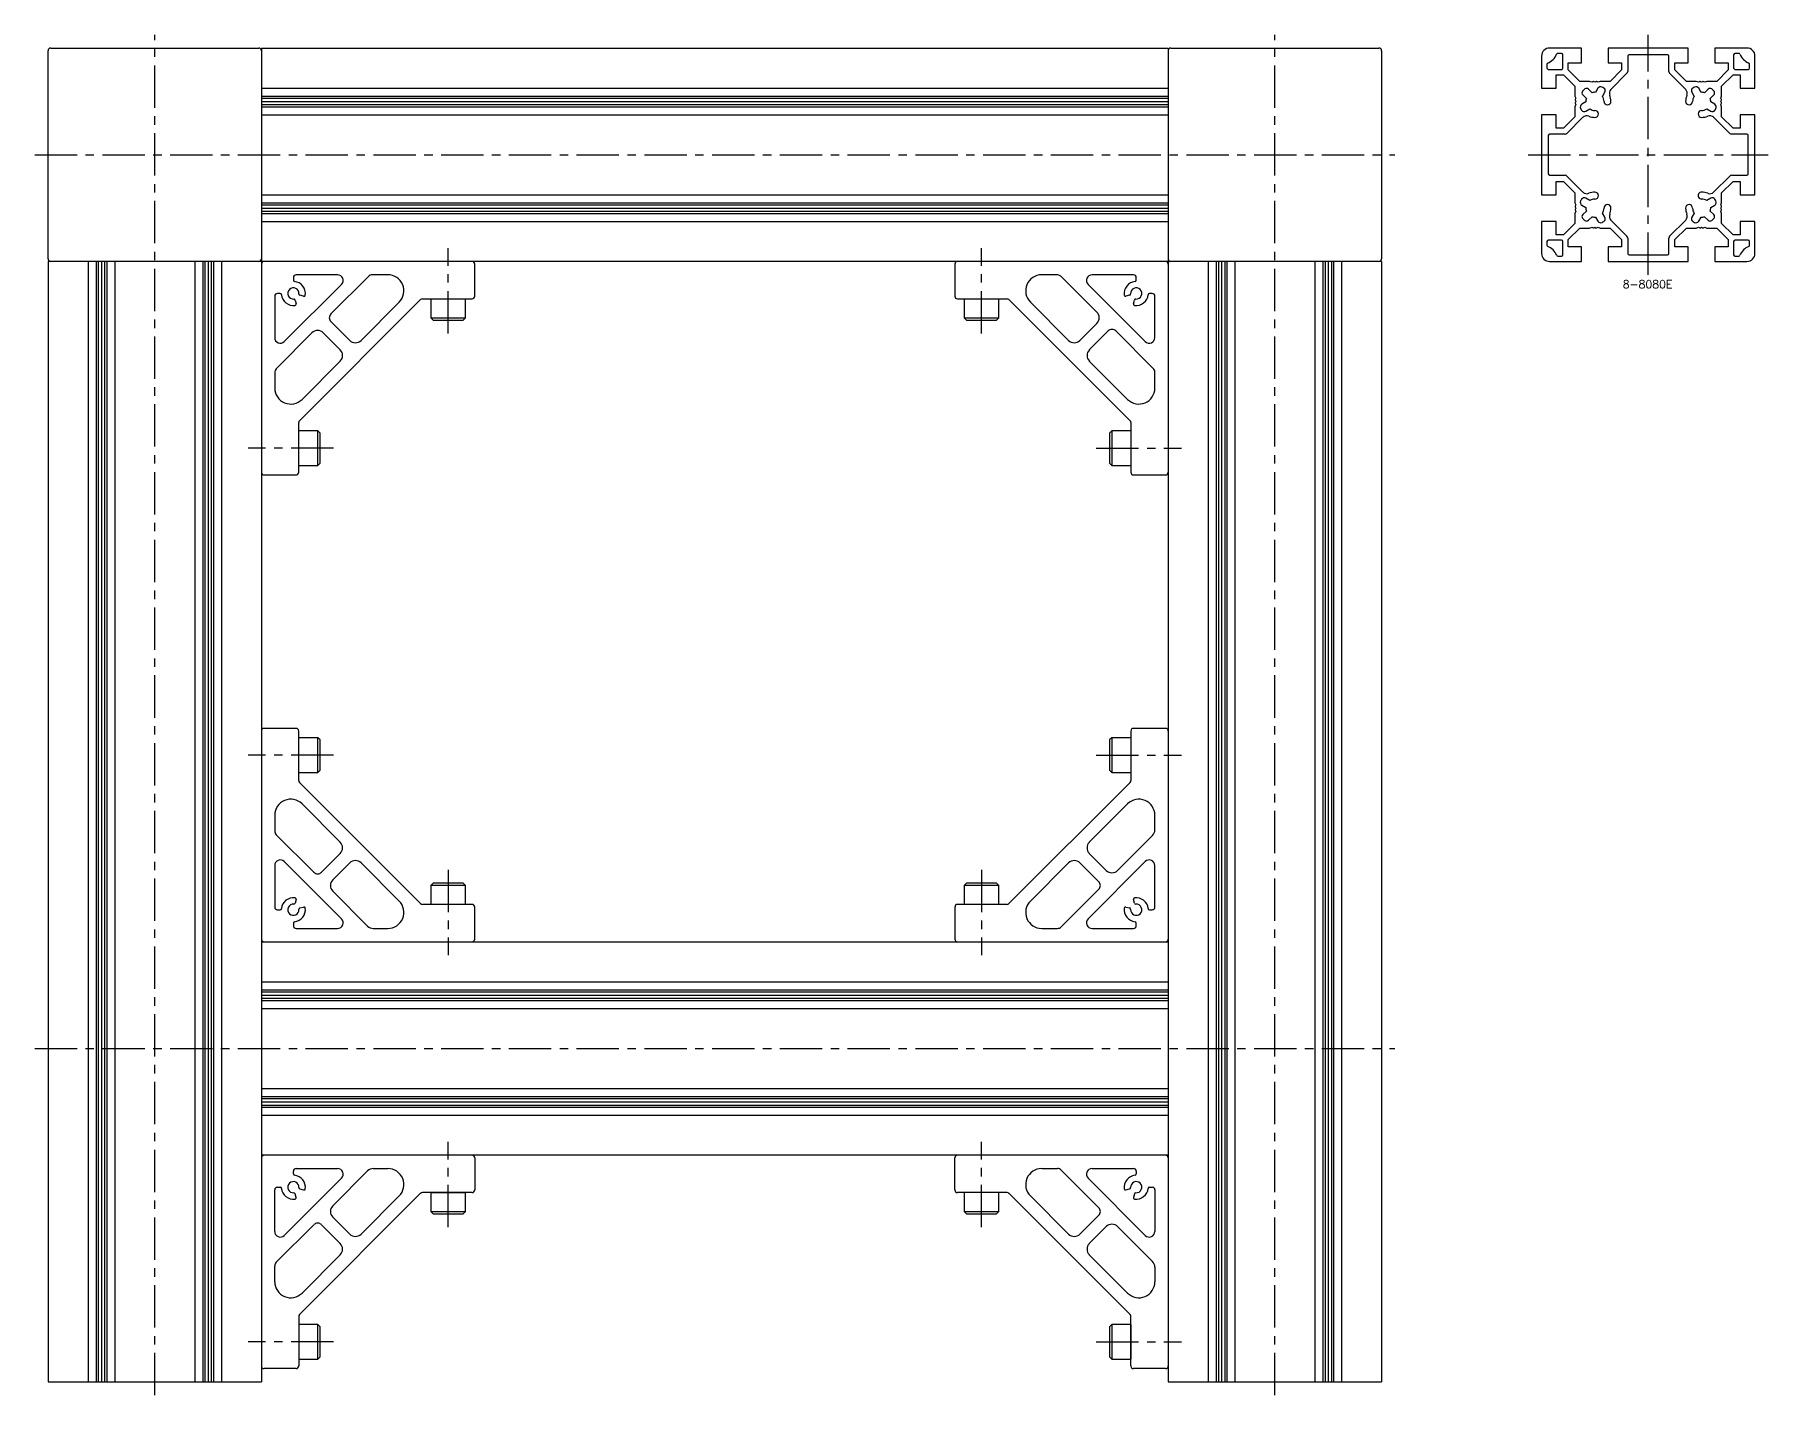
# Model space of a CAD drawing. Extents: x -5 to 1211, y -8 to 1075.
# Drawn here: x 561 to 1211, y 5 to 515 of the extents above; entities that cross this region are included whole.
import ezdxf

# ---------------------------------------------------------------- set-up
doc = ezdxf.new("R2010")
doc.units = 0
doc.header["$LTSCALE"] = 0.5
doc.linetypes.add('CENTER', pattern=[50.8, 31.75, -6.35, 6.35, -6.35])
for name, color, linetype in [('MSM_CENTER', 1, 'CENTER'), ('MSM_CONTINUOUS', 7, 'CONTINUOUS'), ('MSM_PART_NUMBER', 7, 'CONTINUOUS')]:
    doc.layers.add(name, color=color, linetype=linetype)
doc.styles.get("Standard").update_dxf_attribs({"font": 'txt.shx', "height": 3, "bigfont": 'bigfont.shx'})

# ---------------------------------------------------------------- blocks, each defined once
blk = doc.blocks.new('*U10')
at = {"layer": 'MSM_PART_NUMBER'}
blk.add_text('8-8080E', height=3, dxfattribs=at).set_placement((1156.42, 419.97))

msp = doc.modelspace()

# ---------------------------------------------------------------- linework, layer by layer
at = {"layer": 'MSM_CENTER'}
for p, q in [((606, 5), (606, 515)), ((1026, 5), (1026, 515)), ((1166, 425), (1166, 515)), ((561, 470), (1071, 470)), ((1121, 470), (1211, 470)), ((716, 403), (716, 435)), ((916, 403), (916, 435)), ((673, 360), (641, 360)), ((959, 360), (991, 360)), ((673, 245), (641, 245)), ((959, 245), (991, 245)), ((716, 202), (716, 170)), ((916, 202), (916, 170)), ((561, 135), (1071, 135)), ((716, 68), (716, 100)), ((916, 68), (916, 100)), ((673, 25), (641, 25)), ((959, 25), (991, 25))]:
    msp.add_line(p, q, dxfattribs=at)
at = {"layer": 'MSM_CONTINUOUS'}
for p, q in [((566, 431), (566, 509)), ((567, 510), (645, 510)), ((646, 510), (646, 10)), ((646, 510), (986, 510)), ((986, 510), (986, 10)), ((987, 510), (1065, 510)), ((1066, 509), (1066, 431)), ((1126, 507), (1126, 495)), ((1141, 510), (1129, 510)), ((1133.5, 508), (1132.11, 508)), ((1134, 502.5), (1134, 507.5)), ((1141, 504.5), (1141, 510)), ((1181, 510), (1151, 510)), ((1151, 510), (1151, 504.5)), ((1158.3, 507), (1158.3, 501.23)), ((1173.2, 507.5), (1158.8, 507.5)), ((1173.7, 501.23), (1173.7, 507)), ((1181, 504.5), (1181, 510)), ((1203, 510), (1191, 510)), ((1191, 510), (1191, 504.5)), ((1198, 507.5), (1198, 502.5)), ((1199.89, 508), (1198.5, 508)), ((1206, 495), (1206, 507)), ((1128, 503.89), (1128, 502.5)), ((1128.5, 502), (1133.5, 502)), ((1136, 501.77), (1136, 504.5)), ((1136, 504.5), (1141, 504.5)), ((1140.27, 497.5), (1136, 501.77)), ((1151, 504.5), (1156, 504.5)), ((1156, 501.77), (1151.73, 497.5)), ((1158.01, 500.52), (1151.97, 494.49)), ((1156, 504.5), (1156, 501.77)), ((1180.03, 494.49), (1173.99, 500.52)), ((1176, 501.77), (1176, 504.5)), ((1176, 504.5), (1181, 504.5)), ((1180.27, 497.5), (1176, 501.77)), ((1191, 504.5), (1196, 504.5)), ((1196, 501.77), (1191.73, 497.5)), ((1196, 504.5), (1196, 501.77)), ((1198.5, 502), (1203.5, 502)), ((1204, 502.5), (1204, 503.89)), ((646, 495), (986, 495)), ((1126, 495), (1131.5, 495)), ((1131.5, 495), (1131.5, 500)), ((1131.5, 500), (1134.23, 500)), ((1134.23, 500), (1138.5, 495.73)), ((1138.5, 495.73), (1138.5, 492)), ((1144, 497.5), (1140.27, 497.5)), ((1144.9, 493.22), (1143.54, 494.58)), ((1144.8, 497.2), (1144, 497.5)), ((1145.31, 497.39), (1144.8, 497.2)), ((1146, 497.2), (1145.73, 497.35)), ((1146.27, 497.35), (1146, 497.2)), ((1147.1, 494.9), (1146.23, 493.39)), ((1147.2, 497.2), (1146.69, 497.39)), ((1148, 497.5), (1147.2, 497.2)), ((1151.73, 497.5), (1148, 497.5)), ((1184, 497.5), (1180.27, 497.5)), ((1184.8, 497.2), (1184, 497.5)), ((1185.31, 497.39), (1184.8, 497.2)), ((1185.77, 493.39), (1184.9, 494.9)), ((1186, 497.2), (1185.73, 497.35)), ((1186.27, 497.35), (1186, 497.2)), ((1187.2, 497.2), (1186.69, 497.39)), ((1188.46, 494.58), (1187.1, 493.22)), ((1188, 497.5), (1187.2, 497.2)), ((1191.73, 497.5), (1188, 497.5)), ((1193.5, 495.73), (1197.77, 500)), ((1193.5, 492), (1193.5, 495.73)), ((1197.77, 500), (1200.5, 500)), ((1200.5, 500), (1200.5, 495)), ((1200.5, 495), (1206, 495)), ((646, 492), (986, 492)), ((646, 491.2), (986, 491.2)), ((646, 490), (986, 490)), ((646, 488.8), (986, 488.8)), ((646, 488), (986, 488)), ((1138.5, 492), (1138.8, 491.2)), ((1138.8, 488.8), (1138.5, 488)), ((1138.5, 488), (1138.5, 484.27)), ((1138.8, 491.2), (1138.61, 490.69)), ((1138.61, 489.31), (1138.8, 488.8)), ((1138.65, 490.27), (1138.8, 490)), ((1138.8, 490), (1138.65, 489.73)), ((1142.61, 489.77), (1141.1, 488.9)), ((1141.42, 492.46), (1142.78, 491.1)), ((1148.82, 491.89), (1149.69, 493.4)), ((1182.31, 493.4), (1183.18, 491.89)), ((1189.22, 491.1), (1190.58, 492.46)), ((1190.9, 488.9), (1189.39, 489.77)), ((1193.2, 491.2), (1193.5, 492)), ((1193.39, 490.69), (1193.2, 491.2)), ((1193.2, 490), (1193.35, 490.27)), ((1193.35, 489.73), (1193.2, 490)), ((1193.2, 488.8), (1193.39, 489.31)), ((1193.5, 488), (1193.2, 488.8)), ((1193.5, 484.27), (1193.5, 488)), ((646, 485), (986, 485)), ((1131.5, 485), (1126, 485)), ((1126, 485), (1126, 455)), ((1131.5, 480), (1131.5, 485)), ((1138.5, 484.27), (1134.23, 480)), ((1141.51, 484.03), (1135.48, 477.99)), ((1142.6, 486.31), (1144.11, 487.18)), ((1187.89, 487.18), (1189.4, 486.31)), ((1196.52, 477.99), (1190.49, 484.03)), ((1197.77, 480), (1193.5, 484.27)), ((1206, 485), (1200.5, 485)), ((1200.5, 485), (1200.5, 480)), ((1206, 455), (1206, 485)), ((1128.5, 477.2), (1128.5, 462.8)), ((1134.77, 477.7), (1129, 477.7)), ((1134.23, 480), (1131.5, 480)), ((1203, 477.7), (1197.23, 477.7)), ((1200.5, 480), (1197.77, 480)), ((1203.5, 462.8), (1203.5, 477.2)), ((1129, 462.3), (1134.77, 462.3)), ((1135.48, 462.01), (1141.51, 455.97)), ((1190.49, 455.97), (1196.52, 462.01)), ((1197.23, 462.3), (1203, 462.3)), ((646, 455), (986, 455)), ((1126, 455), (1131.5, 455)), ((1131.5, 455), (1131.5, 460)), ((1131.5, 460), (1134.23, 460)), ((1134.23, 460), (1138.5, 455.73)), ((1138.5, 455.73), (1138.5, 452)), ((1193.5, 455.73), (1197.77, 460)), ((1193.5, 452), (1193.5, 455.73)), ((1197.77, 460), (1200.5, 460)), ((1200.5, 460), (1200.5, 455)), ((1200.5, 455), (1206, 455)), ((646, 452), (986, 452)), ((646, 451.2), (986, 451.2)), ((646, 450), (986, 450)), ((646, 448.8), (986, 448.8)), ((1138.5, 452), (1138.8, 451.2)), ((1138.8, 448.8), (1138.5, 448)), ((1138.8, 451.2), (1138.61, 450.69)), ((1138.61, 449.31), (1138.8, 448.8)), ((1138.65, 450.27), (1138.8, 450)), ((1138.8, 450), (1138.65, 449.73)), ((1141.1, 451.1), (1142.61, 450.23)), ((1142.78, 448.9), (1141.42, 447.54)), ((1144.11, 452.82), (1142.6, 453.69)), ((1189.4, 453.69), (1187.89, 452.82)), ((1190.58, 447.54), (1189.22, 448.9)), ((1189.39, 450.23), (1190.9, 451.1)), ((1193.2, 451.2), (1193.5, 452)), ((1193.39, 450.69), (1193.2, 451.2)), ((1193.2, 450), (1193.35, 450.27)), ((1193.35, 449.73), (1193.2, 450)), ((1193.2, 448.8), (1193.39, 449.31)), ((1193.5, 448), (1193.2, 448.8)), ((646, 448), (986, 448)), ((646, 445), (986, 445)), ((1131.5, 445), (1126, 445)), ((1126, 445), (1126, 433)), ((1131.5, 440), (1131.5, 445)), ((1138.5, 444.27), (1134.23, 440)), ((1136, 438.23), (1140.27, 442.5)), ((1138.5, 448), (1138.5, 444.27)), ((1140.27, 442.5), (1144, 442.5)), ((1143.54, 445.42), (1144.9, 446.78)), ((1144, 442.5), (1144.8, 442.8)), ((1144.8, 442.8), (1145.31, 442.61)), ((1145.73, 442.65), (1146, 442.8)), ((1146, 442.8), (1146.27, 442.65)), ((1146.23, 446.61), (1147.1, 445.1)), ((1146.69, 442.61), (1147.2, 442.8)), ((1147.2, 442.8), (1148, 442.5)), ((1148, 442.5), (1151.73, 442.5)), ((1149.69, 446.6), (1148.82, 448.11)), ((1151.73, 442.5), (1156, 438.23)), ((1151.97, 445.51), (1158.01, 439.48)), ((1173.99, 439.48), (1180.03, 445.51)), ((1176, 438.23), (1180.27, 442.5)), ((1180.27, 442.5), (1184, 442.5)), ((1183.18, 448.11), (1182.31, 446.6)), ((1184, 442.5), (1184.8, 442.8)), ((1184.8, 442.8), (1185.31, 442.61)), ((1184.9, 445.1), (1185.77, 446.61)), ((1185.73, 442.65), (1186, 442.8)), ((1186, 442.8), (1186.27, 442.65)), ((1186.69, 442.61), (1187.2, 442.8)), ((1187.1, 446.78), (1188.46, 445.42)), ((1187.2, 442.8), (1188, 442.5)), ((1188, 442.5), (1191.73, 442.5)), ((1191.73, 442.5), (1196, 438.23)), ((1193.5, 444.27), (1193.5, 448)), ((1197.77, 440), (1193.5, 444.27)), ((1206, 445), (1200.5, 445)), ((1200.5, 445), (1200.5, 440)), ((1206, 433), (1206, 445)), ((1128, 437.5), (1128, 436.11)), ((1133.5, 438), (1128.5, 438)), ((1134.23, 440), (1131.5, 440)), ((1134, 432.5), (1134, 437.5)), ((1136, 435.5), (1136, 438.23)), ((1141, 435.5), (1136, 435.5)), ((1141, 430), (1141, 435.5)), ((1156, 435.5), (1151, 435.5)), ((1151, 435.5), (1151, 430)), ((1156, 438.23), (1156, 435.5)), ((1158.3, 438.77), (1158.3, 433)), ((1173.7, 433), (1173.7, 438.77)), ((1176, 435.5), (1176, 438.23)), ((1181, 435.5), (1176, 435.5)), ((1181, 430), (1181, 435.5)), ((1196, 435.5), (1191, 435.5)), ((1191, 435.5), (1191, 430)), ((1196, 438.23), (1196, 435.5)), ((1200.5, 440), (1197.77, 440)), ((1198, 437.5), (1198, 432.5)), ((1203.5, 438), (1198.5, 438)), ((1204, 436.11), (1204, 437.5)), ((1066, 430), (566, 430)), ((566, 430), (566, 10)), ((581, 430), (581, 10)), ((584, 430), (584, 10)), ((584.8, 430), (584.8, 10)), ((586, 430), (586, 10)), ((587.2, 430), (587.2, 10)), ((588, 430), (588, 10)), ((591, 430), (591, 10)), ((621, 430), (621, 10)), ((624, 430), (624, 10)), ((624.8, 430), (624.8, 10)), ((626, 430), (626, 10)), ((627.2, 430), (627.2, 10)), ((628, 430), (628, 10)), ((631, 430), (631, 10)), ((726, 417), (726, 429)), ((906, 429), (906, 417)), ((1001, 430), (1001, 10)), ((1004, 430), (1004, 10)), ((1004.8, 430), (1004.8, 10)), ((1006, 430), (1006, 10)), ((1007.2, 430), (1007.2, 10)), ((1008, 430), (1008, 10)), ((1011, 430), (1011, 10)), ((1041, 430), (1041, 10)), ((1044, 430), (1044, 10)), ((1044.8, 430), (1044.8, 10)), ((1046, 430), (1046, 10)), ((1047.2, 430), (1047.2, 10)), ((1048, 430), (1048, 10)), ((1051, 430), (1051, 10)), ((1066, 430), (1066, 10)), ((1129, 430), (1141, 430)), ((1132.11, 432), (1133.5, 432)), ((1151, 430), (1181, 430)), ((1158.8, 432.5), (1173.2, 432.5)), ((1191, 430), (1203, 430)), ((1198.5, 432), (1199.89, 432)), ((658, 424), (658, 422.97)), ((674.57, 425), (659, 425)), ((686.13, 424.41), (672.04, 410.32)), ((693.44, 425), (687.54, 425)), ((944.04, 425), (938.56, 425)), ((959.25, 411.03), (946.16, 424.12)), ((973, 425), (957.43, 425)), ((974, 422.97), (974, 424)), ((651, 417), (651, 401.43)), ((653.03, 418), (652, 418)), ((654.58, 399.94), (676.06, 421.42)), ((661.83, 416.97), (660.46, 417.34)), ((706.41, 416), (725, 416)), ((709.5, 416), (709.5, 408.87)), ((722.5, 408.87), (722.5, 416)), ((907, 416), (925.59, 416)), ((909.5, 416), (922.5, 416)), ((909.5, 416), (909.5, 408.87)), ((922.5, 408.87), (922.5, 416)), ((955.94, 421.42), (977.42, 399.94)), ((971.54, 417.34), (970.17, 416.97)), ((980, 418), (978.97, 418)), ((981, 401.43), (981, 417)), ((658.66, 415.54), (659.03, 414.17)), ((660.29, 370.29), (705.71, 415.71)), ((683.35, 400.42), (697.69, 414.76)), ((926.29, 415.71), (971.71, 370.29)), ((934.31, 414.76), (948.65, 400.42)), ((972.97, 414.17), (973.34, 415.54)), ((664.97, 403.25), (651.88, 390.16)), ((675.58, 396.89), (669.21, 403.25)), ((672.04, 407.5), (679.11, 400.42)), ((709.5, 408.87), (710.37, 408)), ((709.5, 408.87), (722.5, 408.87)), ((710.37, 408), (721.63, 408)), ((721.63, 408), (722.5, 408.87)), ((909.5, 408.87), (922.5, 408.87)), ((909.5, 408.87), (910.37, 408)), ((910.37, 408), (921.63, 408)), ((921.63, 408), (922.5, 408.87)), ((952.89, 400.42), (959.25, 406.79)), ((963.5, 403.96), (956.42, 396.89)), ((980.41, 389.87), (966.32, 403.96)), ((661.24, 378.31), (675.58, 392.65)), ((956.42, 392.65), (970.76, 378.31)), ((651, 388.04), (651, 382.56)), ((981, 382.56), (981, 388.46)), ((660, 351), (660, 369.59)), ((660, 353.5), (660, 366.5)), ((667.13, 366.5), (660, 366.5)), ((667.13, 353.5), (667.13, 366.5)), ((668, 365.63), (667.13, 366.5)), ((668, 354.37), (668, 365.63)), ((964.87, 366.5), (964, 365.63)), ((964, 365.63), (964, 354.37)), ((964.87, 366.5), (964.87, 353.5)), ((972, 366.5), (964.87, 366.5)), ((972, 369.59), (972, 351)), ((660, 353.5), (667.13, 353.5)), ((667.13, 353.5), (668, 354.37)), ((964, 354.37), (964.87, 353.5)), ((964.87, 353.5), (972, 353.5)), ((647, 350), (659, 350)), ((973, 350), (985, 350)), ((659, 255), (647, 255)), ((660, 235.41), (660, 254)), ((972, 254), (972, 235.41)), ((985, 255), (973, 255)), ((667.13, 251.5), (660, 251.5)), ((668, 250.63), (667.13, 251.5)), ((667.13, 238.5), (667.13, 251.5)), ((668, 239.37), (668, 250.63)), ((964.87, 251.5), (964, 250.63)), ((964, 250.63), (964, 239.37)), ((972, 251.5), (964.87, 251.5)), ((964.87, 251.5), (964.87, 238.5)), ((972, 251.5), (972, 238.5)), ((660, 238.5), (667.13, 238.5)), ((705.71, 189.29), (660.29, 234.71)), ((667.13, 238.5), (668, 239.37)), ((971.71, 234.71), (926.29, 189.29)), ((964, 239.37), (964.87, 238.5)), ((964.87, 238.5), (972, 238.5)), ((651, 222.44), (651, 216.54)), ((675.58, 212.35), (661.24, 226.69)), ((970.76, 226.69), (956.42, 212.35)), ((981, 216.96), (981, 222.44)), ((651.59, 215.13), (665.68, 201.04)), ((967.03, 201.75), (980.12, 214.84)), ((668.5, 201.04), (675.58, 208.11)), ((956.42, 208.11), (962.79, 201.75)), ((651, 203.57), (651, 188)), ((676.06, 183.58), (654.58, 205.06)), ((679.11, 204.58), (672.75, 198.21)), ((697.69, 190.24), (683.35, 204.58)), ((948.65, 204.58), (934.31, 190.24)), ((959.96, 197.5), (952.89, 204.58)), ((977.42, 205.06), (955.94, 183.58)), ((981, 188), (981, 203.57)), ((710.37, 197), (709.5, 196.13)), ((709.5, 196.13), (709.5, 189)), ((722.5, 196.13), (709.5, 196.13)), ((721.63, 197), (710.37, 197)), ((722.5, 196.13), (721.63, 197)), ((722.5, 189), (722.5, 196.13)), ((910.37, 197), (909.5, 196.13)), ((922.5, 196.13), (909.5, 196.13)), ((909.5, 196.13), (909.5, 189)), ((921.63, 197), (910.37, 197)), ((922.5, 196.13), (921.63, 197)), ((922.5, 189), (922.5, 196.13)), ((659.03, 190.83), (658.66, 189.46)), ((672.75, 193.97), (685.84, 180.88)), ((725, 189), (706.41, 189)), ((722.5, 189), (709.5, 189)), ((925.59, 189), (907, 189)), ((945.87, 180.59), (959.96, 194.68)), ((973.34, 189.46), (972.97, 190.83)), ((652, 187), (653.03, 187)), ((658, 182.03), (658, 181)), ((660.46, 187.66), (661.83, 188.03)), ((726, 176), (726, 188)), ((906, 188), (906, 176)), ((970.17, 188.03), (971.54, 187.66)), ((974, 181), (974, 182.03)), ((978.97, 187), (980, 187)), ((659, 180), (674.57, 180)), ((687.96, 180), (693.44, 180)), ((938.56, 180), (944.46, 180)), ((957.43, 180), (973, 180)), ((646, 175), (986, 175)), ((646, 160), (986, 160)), ((646, 157), (986, 157)), ((646, 156.2), (986, 156.2)), ((646, 155), (986, 155)), ((646, 153.8), (986, 153.8)), ((646, 153), (986, 153)), ((646, 150), (986, 150)), ((646, 120), (986, 120)), ((646, 117), (986, 117)), ((646, 116.2), (986, 116.2)), ((646, 115), (986, 115)), ((646, 113.8), (986, 113.8)), ((646, 113), (986, 113)), ((646, 110), (986, 110)), ((986, 95), (646, 95)), ((726, 94), (726, 82)), ((906, 82), (906, 94)), ((676.06, 86.42), (654.58, 64.94)), ((658, 87.97), (658, 89)), ((659, 90), (674.57, 90)), ((672.75, 76.03), (685.84, 89.12)), ((687.96, 90), (693.44, 90)), ((938.56, 90), (944.46, 90)), ((945.87, 89.41), (959.96, 75.32)), ((977.42, 64.94), (955.94, 86.42)), ((957.43, 90), (973, 90)), ((974, 89), (974, 87.97)), ((651, 66.43), (651, 82)), ((652, 83), (653.03, 83)), ((659.03, 79.17), (658.66, 80.54)), ((705.71, 80.71), (660.29, 35.29)), ((660.46, 82.34), (661.83, 81.97)), ((697.69, 79.76), (683.35, 65.42)), ((725, 81), (706.41, 81)), ((709.5, 81), (709.5, 73.87)), ((709.5, 81), (722.5, 81)), ((722.5, 73.87), (722.5, 81)), ((925.59, 81), (907, 81)), ((909.5, 81), (909.5, 73.87)), ((922.5, 73.87), (922.5, 81)), ((971.71, 35.29), (926.29, 80.71)), ((948.65, 65.42), (934.31, 79.76)), ((970.17, 81.97), (971.54, 82.34)), ((973.34, 80.54), (972.97, 79.17)), ((978.97, 83), (980, 83)), ((981, 82), (981, 66.43)), ((679.11, 65.42), (672.75, 71.79)), ((709.5, 73.87), (710.37, 73)), ((709.5, 73.87), (722.5, 73.87)), ((710.37, 73), (721.63, 73)), ((721.63, 73), (722.5, 73.87)), ((909.5, 73.87), (910.37, 73)), ((909.5, 73.87), (922.5, 73.87)), ((910.37, 73), (921.63, 73)), ((921.63, 73), (922.5, 73.87)), ((959.96, 72.5), (952.89, 65.42)), ((651.59, 54.87), (665.68, 68.96)), ((668.5, 68.96), (675.58, 61.89)), ((956.42, 61.89), (962.79, 68.25)), ((967.03, 68.25), (980.12, 55.16)), ((651, 47.56), (651, 53.46)), ((675.58, 57.65), (661.24, 43.31)), ((970.76, 43.31), (956.42, 57.65)), ((981, 53.04), (981, 47.56)), ((660, 34.59), (660, 16)), ((972, 16), (972, 34.59)), ((667.13, 31.5), (660, 31.5)), ((668, 30.63), (667.13, 31.5)), ((667.13, 18.5), (667.13, 31.5)), ((668, 19.37), (668, 30.63)), ((964.87, 31.5), (964, 30.63)), ((964, 30.63), (964, 19.37)), ((972, 31.5), (964.87, 31.5)), ((964.87, 31.5), (964.87, 18.5)), ((972, 31.5), (972, 18.5)), ((659, 15), (647, 15)), ((660, 18.5), (667.13, 18.5)), ((667.13, 18.5), (668, 19.37)), ((964, 19.37), (964.87, 18.5)), ((964.87, 18.5), (972, 18.5)), ((985, 15), (973, 15)), ((566, 10), (646, 10)), ((986, 10), (1066, 10))]:
    msp.add_line(p, q, dxfattribs=at)
for centre, radius, start, end in [((567, 509), 1, 90, 180), ((645, 509), 1, 0, 90), ((987, 509), 1, 90, 180), ((1065, 509), 1, 0, 90), ((1129, 507), 3, 90, 180), ((1126, 510), 6.1, 292.25862, 337.74138), ((1132.11, 507.5), 0.5, 90, 157.74138), ((1133.5, 507.5), 0.5, 0, 90), ((1158.8, 507), 0.5, 90, 180), ((1173.2, 507), 0.5, 0, 90), ((1198.5, 507.5), 0.5, 90, 180), ((1199.89, 507.5), 0.5, 22.25862, 90), ((1206, 510), 6.1, 202.25862, 247.74138), ((1203, 507), 3, 0, 90), ((1128.5, 503.89), 0.5, 112.25862, 180), ((1128.5, 502.5), 0.5, 180, 270), ((1133.5, 502.5), 0.5, 270, 0), ((1157.3, 501.23), 1, 315, 0), ((1174.7, 501.23), 1, 180, 225), ((1198.5, 502.5), 0.5, 180, 270), ((1203.5, 502.5), 0.5, 270, 0), ((1203.5, 503.89), 0.5, 0, 67.74138), ((1146, 490), 6, 129.26083, 140.73917), ((1142.84, 493.87), 1, 45, 129.26083), ((1145.48, 496.92), 0.5, 60, 110.5), ((1146.52, 496.92), 0.5, 69.5, 120), ((1148.14, 494.3), 1.2, 63.58332, 150), ((1146, 490), 6, 56.41668, 63.58332), ((1148.66, 494), 1.2, 330, 56.41668), ((1153.39, 493.07), 2, 135, 202.58656), ((1178.61, 493.07), 2, 337.41344, 45), ((1183.34, 494), 1.2, 123.58332, 210), ((1186, 490), 6, 116.41668, 123.58332), ((1183.86, 494.3), 1.2, 30, 116.41668), ((1185.48, 496.92), 0.5, 60, 110.5), ((1186.52, 496.92), 0.5, 69.5, 120), ((1189.16, 493.87), 1, 50.73917, 135), ((1186, 490), 6, 39.26083, 50.73917), ((1139.08, 490.52), 0.5, 159.5, 210), ((1139.08, 489.48), 0.5, 150, 200.5), ((1141.7, 487.86), 1.2, 120, 206.41668), ((1142.13, 493.16), 1, 140.73917, 225), ((1146, 490), 3.4, 161.17897, 183.82103), ((1146, 490), 3.4, 86.17897, 108.82103), ((1146, 490), 3.4, 0.0001, 33.82103), ((1150.7, 490), 1.3, 180, 0), ((1146, 490), 6, 0, 22.58656), ((1186, 490), 6, 157.41344, 180), ((1181.3, 490), 1.3, 180, 0), ((1186, 490), 3.4, 146.17897, 180), ((1186, 490), 3.4, 71.17897, 93.82103), ((1186, 490), 3.4, 356.17897, 18.82103), ((1189.87, 493.16), 1, 315, 39.26083), ((1190.3, 487.86), 1.2, 333.58332, 60), ((1192.92, 490.52), 0.5, 330, 20.5), ((1192.92, 489.48), 0.5, 339.5, 30), ((1146, 490), 6, 206.41668, 213.58332), ((1142, 487.34), 1.2, 213.58332, 300), ((1142.93, 482.61), 2, 67.41344, 135), ((1146, 490), 6, 247.41344, 270), ((1146, 490), 3.4, 236.17897, 270), ((1146, 485.3), 1.3, 270, 90), ((1186, 485.3), 1.3, 90, 270), ((1186, 490), 3.4, 270, 303.82103), ((1186, 490), 6, 270, 292.58656), ((1189.07, 482.61), 2, 45, 112.58656), ((1190, 487.34), 1.2, 240, 326.41668), ((1186, 490), 6, 326.41668, 333.58332), ((1129, 477.2), 0.5, 90, 180), ((1134.77, 478.7), 1, 270, 315), ((1197.23, 478.7), 1, 225, 270), ((1203, 477.2), 0.5, 0, 90), ((1129, 462.8), 0.5, 180, 270), ((1134.77, 461.3), 1, 45, 90), ((1197.23, 461.3), 1, 90, 135), ((1203, 462.8), 0.5, 270, 0), ((1142.93, 457.39), 2, 225, 292.58656), ((1146, 450), 6, 90, 112.58656), ((1146, 454.7), 1.3, 270.00001, 90), ((1186, 454.7), 1.3, 89.99999, 270), ((1186, 450), 6, 67.41344, 90), ((1189.07, 457.39), 2, 247.41344, 315), ((1139.08, 450.52), 0.5, 159.5, 210), ((1139.08, 449.48), 0.5, 150, 200.5), ((1141.7, 452.14), 1.2, 153.58332, 240), ((1146, 450), 6, 146.41668, 153.58332), ((1142, 452.66), 1.2, 60, 146.41668), ((1146, 450), 3.4, 176.17897, 198.82103), ((1146, 450), 3.4, 90, 123.82103), ((1146, 450), 3.4, 326.17897, 0), ((1150.7, 450), 1.3, 0.00009, 180), ((1146, 450), 6, 337.41344, 0.00002), ((1181.3, 450), 1.3, 0, 180), ((1186, 450), 6, 180, 202.58656), ((1186, 450), 3.4, 180, 213.82103), ((1186, 450), 3.4, 56.17897, 90), ((1186, 450), 3.4, 341.17897, 3.82103), ((1190, 452.66), 1.2, 33.58332, 120), ((1190.3, 452.14), 1.2, 300, 26.41668), ((1186, 450), 6, 26.41668, 33.58332), ((1192.92, 450.52), 0.5, 330, 20.5), ((1192.92, 449.48), 0.5, 339.5, 30), ((1142.13, 446.84), 1, 135, 219.26083), ((1146, 450), 6, 219.26083, 230.73917), ((1142.84, 446.13), 1, 230.73917, 315), ((1146, 450), 3.4, 251.17897, 273.82103), ((1145.48, 443.08), 0.5, 249.5, 300), ((1146.52, 443.08), 0.5, 240, 290.5), ((1148.14, 445.7), 1.2, 210, 296.41668), ((1146, 450), 6, 296.41668, 303.58332), ((1148.66, 446), 1.2, 303.58332, 30), ((1153.39, 446.93), 2, 157.41344, 225), ((1178.61, 446.93), 2, 315, 22.58656), ((1183.34, 446), 1.2, 150, 236.41668), ((1186, 450), 6, 236.41668, 243.58332), ((1183.86, 445.7), 1.2, 243.58332, 330), ((1185.48, 443.08), 0.5, 249.5, 300), ((1186, 450), 3.4, 266.17897, 288.82103), ((1186.52, 443.08), 0.5, 240, 290.5), ((1189.16, 446.13), 1, 225, 309.26083), ((1186, 450), 6, 309.26083, 320.73917), ((1189.87, 446.84), 1, 320.73917, 45), ((1128.5, 437.5), 0.5, 90, 180), ((1128.5, 436.11), 0.5, 180, 247.74138), ((1126, 430), 6.1, 22.25862, 67.74138), ((1133.5, 437.5), 0.5, 0, 90), ((1157.3, 438.77), 1, 0, 45), ((1174.7, 438.77), 1, 135, 180), ((1198.5, 437.5), 0.5, 90, 180), ((1206, 430), 6.1, 112.25862, 157.74138), ((1203.5, 437.5), 0.5, 0, 90), ((1203.5, 436.11), 0.5, 292.25862, 0), ((567, 431), 1, 180, 270), ((645, 431), 1, 270, 0), ((647, 429), 1, 90, 180), ((725, 429), 1, 0, 90), ((907, 429), 1, 90, 180), ((985, 429), 1, 0, 90), ((987, 431), 1, 180, 270), ((1065, 431), 1, 270, 0), ((1129, 433), 3, 180, 270), ((1132.11, 432.5), 0.5, 202.25862, 270), ((1133.5, 432.5), 0.5, 270, 0), ((1158.8, 433), 0.5, 180, 270), ((1173.2, 433), 0.5, 270, 0), ((1198.5, 432.5), 0.5, 180, 270), ((1199.89, 432.5), 0.5, 270, 337.74138), ((1203, 433), 3, 270, 0), ((659, 424), 1, 90, 180), ((658.5, 422.97), 0.5, 179.9984, 264.26347), ((674.57, 422.9), 2.1, 314.99999, 90), ((687.54, 423), 2, 90.00109, 135.00077), ((693.44, 419), 6, 315.00002, 90.00008), ((938.56, 419), 6, 90.00008, 225), ((944.04, 422), 3, 45.00016, 90.00022), ((957.43, 422.9), 2.1, 90, 224.99999), ((973, 424), 1, 0, 90), ((973.5, 422.97), 0.5, 275.73957, 359.99873), ((652, 417), 1, 90, 180), ((653.03, 417.5), 0.5, 5.73957, 89.99873), ((658, 418), 4.5, 185.73914, 277.81993), ((658, 418), 2.1, 356.08786, 273.91336), ((658, 418), 4.5, 352.18075, 84.26027), ((660.59, 417.82), 0.5, 176.08786, 255.00009), ((661.96, 417.46), 0.5, 255.00138, 352.17889), ((706.41, 415), 1, 89.99859, 134.99894), ((725, 417), 1, 269.99788, 0), ((907, 417), 1, 180, 270), ((925.59, 415), 1, 45.00048, 90.00077), ((974, 418), 4.5, 95.73914, 187.81993), ((970.04, 417.46), 0.5, 187.82248, 284.99975), ((971.41, 417.82), 0.5, 284.99992, 3.91337), ((974, 418), 2.1, 266.08786, 183.91336), ((974, 418), 4.5, 262.18075, 354.26027), ((978.97, 417.5), 0.5, 89.9984, 174.26347), ((980, 417), 1, 0, 90), ((658.18, 415.41), 0.5, 14.99992, 93.91337), ((658.54, 414.04), 0.5, 277.82248, 14.99975), ((673.45, 408.91), 2, 134.99917, 225.00115), ((957.13, 408.91), 3, 315.0001, 45.00012), ((973.46, 414.04), 0.5, 165.00138, 262.17889), ((973.82, 415.41), 0.5, 86.08786, 165.00009), ((667.09, 401.13), 3, 45.0001, 135.00012), ((964.91, 402.55), 2, 44.99917, 135.00115), ((653.1, 401.43), 2.1, 180, 314.99999), ((673.45, 394.77), 3, 315.0005, 44.9993), ((681.23, 402.55), 3, 225.00009, 315.00018), ((950.77, 402.55), 3, 225.0005, 314.9993), ((958.55, 394.77), 3, 135.00009, 225.00018), ((978.9, 401.43), 2.1, 224.99999, 0), ((654, 388.04), 3, 135.00016, 180.00022), ((979, 388.46), 2, 0.00109, 45.00077), ((657, 382.56), 6, 180.00008, 315), ((975, 382.56), 6, 225.00002, 0.00008), ((661, 369.59), 1, 135.00048, 180.00077), ((971, 369.59), 1, 359.99859, 44.99894), ((973, 351), 1, 179.99788, 270), ((985, 351), 1, 270, 0), ((647, 351), 1, 180, 270), ((659, 351), 1, 270, 0), ((647, 254), 1, 90, 180), ((659, 254), 1, 359.99788, 90), ((973, 254), 1, 90, 180), ((985, 254), 1, 0, 90), ((661, 235.41), 1, 179.99859, 224.99894), ((971, 235.41), 1, 315.00048, 0.00077), ((657, 222.44), 6, 45.00002, 180.00008), ((975, 222.44), 6, 0.00008, 135), ((653, 216.54), 2, 180.00109, 225.00077), ((978, 216.96), 3, 315.00016, 0.00022), ((673.45, 210.23), 3, 315.00009, 45.00018), ((958.55, 210.23), 3, 135.0005, 224.9993), ((653.1, 203.57), 2.1, 44.99999, 180), ((681.23, 202.45), 3, 45.0005, 134.9993), ((950.77, 202.45), 3, 45.00009, 135.00018), ((964.91, 203.87), 3, 225.0001, 315.00012), ((978.9, 203.57), 2.1, 0, 134.99999), ((667.09, 202.45), 2, 224.99917, 315.00115), ((674.87, 196.09), 3, 135.0001, 225.00012), ((958.55, 196.09), 2, 314.99917, 45.00115), ((658, 187), 4.5, 82.18075, 174.26027), ((658, 187), 2.1, 86.08786, 3.91336), ((658.18, 189.59), 0.5, 266.08786, 345.00009), ((658.54, 190.96), 0.5, 345.00138, 82.17889), ((693.44, 186), 6, 270.00008, 45), ((706.41, 190), 1, 225.00048, 270.00077), ((725, 188), 1, 0, 90), ((907, 188), 1, 89.99788, 180), ((925.59, 190), 1, 269.99859, 314.99894), ((938.56, 186), 6, 135.00002, 270.00008), ((974, 187), 2.1, 176.08786, 93.91336), ((973.46, 190.96), 0.5, 97.82248, 194.99975), ((973.82, 189.59), 0.5, 194.99992, 273.91337), ((974, 187), 4.5, 5.73914, 97.81993), ((652, 188), 1, 180, 270), ((653.03, 187.5), 0.5, 269.9984, 354.26347), ((658.5, 182.03), 0.5, 95.73957, 179.99873), ((658, 187), 4.5, 275.73914, 7.81993), ((660.59, 187.18), 0.5, 104.99992, 183.91337), ((661.96, 187.54), 0.5, 7.82248, 104.99975), ((674.57, 182.1), 2.1, 270, 44.99999), ((957.43, 182.1), 2.1, 134.99999, 270), ((974, 187), 4.5, 172.18075, 264.26027), ((970.04, 187.54), 0.5, 75.00138, 172.17889), ((971.41, 187.18), 0.5, 356.08786, 75.00009), ((973.5, 182.03), 0.5, 359.9984, 84.26347), ((978.97, 187.5), 0.5, 185.73957, 269.99873), ((980, 188), 1, 270, 0), ((647, 176), 1, 180, 270), ((659, 181), 1, 180, 270), ((687.96, 183), 3, 225.00016, 270.00022), ((725, 176), 1, 270, 0), ((907, 176), 1, 180, 270), ((944.46, 182), 2, 270.00109, 315.00077), ((973, 181), 1, 270, 0), ((985, 176), 1, 270, 0), ((647, 94), 1, 90, 180), ((725, 94), 1, 0, 90), ((907, 94), 1, 90, 180), ((985, 94), 1, 0, 90), ((658, 83), 2.1, 356.08664, 273.91214), ((659, 89), 1, 90, 180), ((658.5, 87.97), 0.5, 180.00127, 264.26043), ((658, 83), 4.5, 352.18007, 84.26086), ((674.57, 87.9), 2.1, 315.00001, 90), ((687.96, 87), 3, 89.99978, 134.99984), ((693.44, 84), 6, 315, 89.99992), ((938.56, 84), 6, 90.00002, 224.99998), ((944.46, 88), 2, 44.99923, 89.99891), ((957.43, 87.9), 2.1, 90, 225.00001), ((974, 83), 4.5, 95.73973, 187.81925), ((974, 83), 2.1, 266.08664, 183.91214), ((973, 89), 1, 0, 90), ((973.5, 87.97), 0.5, 275.73653, 0.0016), ((652, 82), 1, 90, 180), ((653.03, 82.5), 0.5, 5.73653, 90.0016), ((658, 83), 4.5, 185.73973, 277.81925), ((658.18, 80.41), 0.5, 14.99991, 93.91214), ((658.54, 79.04), 0.5, 277.82111, 14.99862), ((660.59, 82.82), 0.5, 176.08663, 255.00008), ((661.96, 82.46), 0.5, 255.00025, 352.17752), ((706.41, 80), 1, 89.99923, 134.99952), ((725, 82), 1, 270, 0), ((907, 82), 1, 180, 270.00212), ((925.59, 80), 1, 45.00106, 90.00141), ((970.04, 82.46), 0.5, 187.82111, 284.99862), ((971.41, 82.82), 0.5, 284.99991, 3.91214), ((973.46, 79.04), 0.5, 165.00025, 262.17752), ((973.82, 80.41), 0.5, 86.08663, 165.00008), ((974, 83), 4.5, 262.18007, 354.26086), ((978.97, 82.5), 0.5, 90.00127, 174.26043), ((980, 82), 1, 0, 90), ((674.87, 73.91), 3, 134.99988, 224.9999), ((958.55, 73.91), 2, 314.99885, 45.00083), ((653.1, 66.43), 2.1, 180, 315.00001), ((667.09, 67.55), 2, 44.99885, 135.00083), ((681.23, 67.55), 3, 225.0007, 314.9995), ((950.77, 67.55), 3, 224.99982, 314.99991), ((964.91, 66.13), 3, 44.99988, 134.9999), ((978.9, 66.43), 2.1, 225.00001, 0), ((673.45, 59.77), 3, 314.99982, 44.99991), ((958.55, 59.77), 3, 135.0007, 224.9995), ((653, 53.46), 2, 134.99923, 179.99891), ((978, 53.04), 3, 359.99978, 44.99984), ((657, 47.56), 6, 180.00002, 314.99998), ((975, 47.56), 6, 225, 359.99992), ((661, 34.59), 1, 135.00106, 180.00141), ((971, 34.59), 1, 359.99923, 44.99952), ((647, 16), 1, 180, 270), ((659, 16), 1, 270, 0.00212), ((973, 16), 1, 180, 270), ((985, 16), 1, 270, 0)]:
    msp.add_arc(centre, radius, start, end, dxfattribs=at)

# ---------------------------------------------------------------- block references
msp.add_blockref('*U10', (0, 0), dxfattribs=at)

doc.saveas('drawing.dxf')
